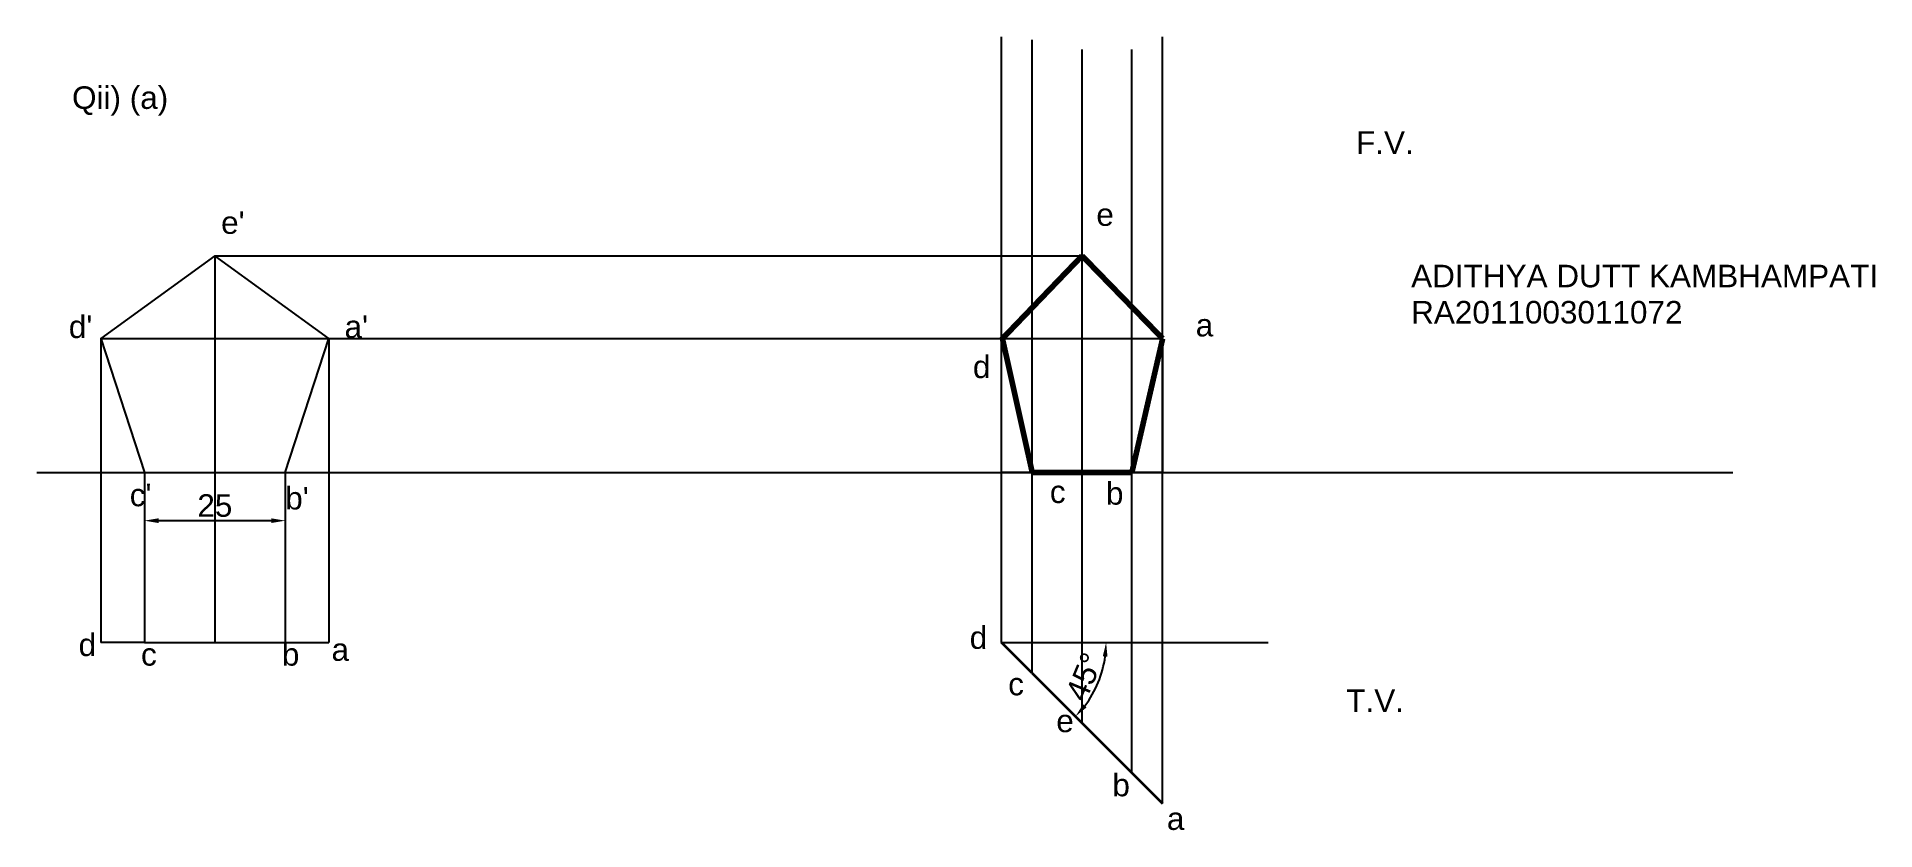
# Model space of a CAD drawing. Header units: millimetres. Extents: x 26 to 352, y 50 to 191.
import ezdxf

# ---------------------------------------------------------------- set-up
doc = ezdxf.new("R2010")
doc.units = ezdxf.units.MM
doc.styles.get("Standard").update_dxf_attribs({"font": 'arial.ttf', "height": 4})
doc.dimstyles.new('ISO-25', dxfattribs={"dimtxt": 2.5, "dimasz": 2.5, "dimexe": 1.25, "dimexo": 0.625, "dimtad": 1, "dimtxsty": 'Standard', "dimcen": 2.5, "dimadec": 0, "dimazin": 0, "dimtfac": 1, "dimtmove": 0, "dimatfit": 3, "dimfxl": 1, "dimarcsym": 0})

# ---------------------------------------------------------------- blocks, each defined once
blk = doc.blocks.new('*D3')
at = {"color": 0, "lineweight": -2, "transparency": 16777216}
for p, q in [((44.7, 112.9), (44.7, 103.75)), ((69.7, 112.9), (69.7, 103.75)), ((47.2, 105), (67.2, 105))]:
    blk.add_line(p, q, dxfattribs=at)
at = {"color": 0, "transparency": 16777216}
for points in [[(47.2, 105.42), (47.2, 104.58), (44.7, 105)], [(67.2, 105.42), (67.2, 104.58), (69.7, 105)]]:
    blk.add_solid(points, dxfattribs=at)
at = {"layer": 'Defpoints', "color": 0, "transparency": 16777216}
for p in [(44.7, 113.52), (69.7, 113.52), (69.7, 105)]:
    blk.add_point(p, dxfattribs=at)
at = {"color": 0, "transparency": 16777216, "insert": (57.2, 107.66), "char_height": 4, "attachment_point": 5}
blk.add_mtext('25', dxfattribs=at)
blk = doc.blocks.new('*D5')
at = {"color": 0, "lineweight": -2, "transparency": 16777216}
blk.add_line((202.72, 77.49), (210.83, 69.38), dxfattribs=at)
blk.add_arc((196.82, 83.39), 18.57, 322.7196, 352.2804, dxfattribs=at)
at = {"color": 0, "transparency": 16777216}
for points in [[(214.8, 80.93), (215.63, 80.87), (215.39, 83.39)], [(211.91, 71.87), (211.28, 72.42), (209.95, 70.26)]]:
    blk.add_solid(points, dxfattribs=at)
at = {"layer": 'Defpoints', "color": 0, "transparency": 16777216}
for p in [(196.82, 83.39), (196.82, 83.39), (244.12, 83.39), (202.28, 77.93), (212.9, 74.11)]:
    blk.add_point(p, dxfattribs=at)
at = {"color": 0, "transparency": 16777216, "insert": (211.52, 77.31), "char_height": 4, "attachment_point": 5, "rotation": 67.5}
blk.add_mtext('45°', dxfattribs=at)

msp = doc.modelspace()

# ---------------------------------------------------------------- linework, layer by layer
for p, q in [((196.818, 83.395), (196.818, 190.853)), ((202.281, 77.932), (202.281, 190.285)), ((225.421, 54.791), (225.421, 190.853)), ((211.12, 69.093), (211.12, 188.579)), ((219.958, 60.254), (219.958, 188.579)), ((57.201, 151.996), (57.201, 83.395)), ((57.201, 151.996), (211.12, 151.996)), ((36.975, 137.301), (36.975, 83.395)), ((36.975, 137.301), (196.818, 137.301)), ((77.426, 137.301), (77.426, 83.395)), ((77.426, 137.301), (225.421, 137.301)), ((196.818, 113.524), (196.818, 137.124)), ((225.421, 137.301), (225.421, 113.524)), ((25.589, 113.524), (326.607, 113.524)), ((44.701, 113.524), (44.701, 83.395)), ((44.701, 113.524), (196.818, 113.524)), ((69.701, 113.524), (69.701, 83.395)), ((225.421, 113.524), (196.818, 113.524)), ((44.701, 83.395), (36.975, 83.395)), ((44.701, 83.395), (57.201, 83.395)), ((57.201, 83.395), (69.701, 83.395)), ((69.701, 83.395), (77.426, 83.395)), ((196.818, 83.395), (244.124, 83.395))]:
    msp.add_line(p, q)
at = {"color": 240, "lineweight": 35, "true_color": 0xed1f24}
for p, q in [((202.281, 77.932), (196.818, 83.395)), ((202.281, 77.932), (211.12, 69.093)), ((211.12, 69.093), (219.958, 60.254)), ((219.958, 60.254), (225.421, 54.791))]:
    msp.add_line(p, q, dxfattribs=at)
msp.add_lwpolyline([(44.701, 113.524), (69.701, 113.524), (77.426, 137.301), (57.201, 151.996), (36.975, 137.301)], close=True)
at = {"color": 240, "lineweight": 35, "true_color": 0xed1f24, "const_width": 1}
for points in [[(196.818, 137.124), (211.12, 151.996)], [(211.12, 151.996), (225.421, 137.301)], [(196.988, 137.301), (202.281, 113.524)], [(219.958, 113.524), (225.421, 137.301)], [(202.281, 113.524), (219.958, 113.524)]]:
    msp.add_lwpolyline(points, dxfattribs=at)

# ---------------------------------------------------------------- texts
for s, p in [('Qii) (a)', (31.849, 178.061)), ('F.V.', (259.746, 170.078)), ('e', (213.654, 157.308)), ("e'", (58.309, 155.887)), ('ADITHYA DUTT KAMBHAMPATI', (269.529, 146.407)), ('RA2011003011072', (269.529, 139.981)), ("d'", (31.28, 137.408)), ("a'", (80.216, 137.408)), ('a', (231.294, 137.693)), ('d', (191.746, 130.301)), ("c'", (42.091, 107.559)), ("b'", (69.689, 106.99)), ('c', (205.403, 108.127)), ('b', (215.361, 107.843)), ('d', (33.015, 80.984)), ('d', (191.177, 82.257)), ('c', (44.095, 79.28)), ('b', (69.095, 79.28)), ('a', (77.902, 80.132)), ('c', (198.006, 74.013)), ('T.V.', (258.018, 71.058)), ('e', (206.541, 67.475)), ('b', (216.499, 56.103)), ('a', (226.173, 50.133))]:
    msp.add_text(s, height=4).set_placement(p)

# ---------------------------------------------------------------- dimensions: what is measured, and where the dimension line sits
dim = msp.add_linear_dim(base=(69.701, 105), p1=(44.701, 113.524), p2=(69.701, 113.524), dimstyle='ISO-25')
dim.commit()
dim.dimension.update_dxf_attribs({"geometry": '*D3', "text_midpoint": (57.201, 107.66)})
dim = msp.add_angular_dim_2l(base=(212.9, 74.11), line1=((196.818, 83.395), (244.124, 83.395)), line2=((202.281, 77.932), (196.818, 83.395)), dimstyle='ISO-25')
dim.commit()
dim.dimension.update_dxf_attribs({"geometry": '*D5', "text_midpoint": (211.517, 77.306)})

doc.saveas('drawing.dxf')
